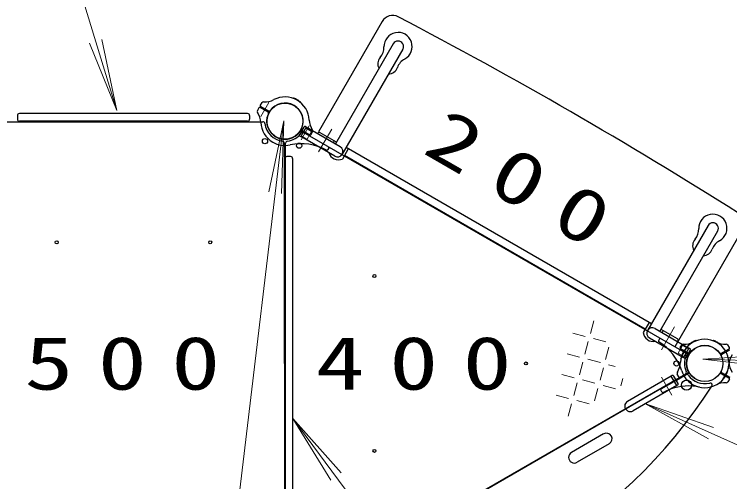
# Model space of a CAD drawing. Units: millimetres on the paper. Extents: x -385 to 0, y -594 to 267.
# Drawn here: x -247.03 to -217.51, y 126.31 to 145.61 of the extents above; entities that cross this region are included whole.
import ezdxf

# ---------------------------------------------------------------- set-up
doc = ezdxf.new("R2010")
doc.units = ezdxf.units.MM
doc.linetypes.add('USER1', pattern=[4.5, 2.5, -2])
doc.linetypes.add('USER2', pattern=[6, 3, -1, 1, -1])
doc.layers.add('LY_1', color=7, linetype='Continuous', lineweight=25)
doc.styles.add('ＭＳ ゴシック', font='')
doc.styles.get('ＭＳ ゴシック').set_extended_font_data('MS Gothic')

msp = doc.modelspace()

# ---------------------------------------------------------------- linework, layer by layer
at = {"layer": 'LY_1', "lineweight": 13}
for p, q in [((-244.18, 146.14), (-242.793, 141.632)), ((-242.793, 141.632), (-243.921, 144.411)), ((-242.793, 141.632), (-243.422, 144.565)), ((-239.259, 113.037), (-235.911, 141.214)), ((-235.911, 141.214), (-236.523, 138.278)), ((-235.911, 141.214), (-236.004, 138.216)), ((-223.119, 132.95), (-223.257, 132.438)), ((-223.986, 132.45), (-223.473, 132.313)), ((-223.348, 132.096), (-223.486, 131.584)), ((-223.132, 132.221), (-222.619, 132.084)), ((-222.494, 131.868), (-222.632, 131.355)), ((-224.214, 131.596), (-223.702, 131.459)), ((-223.361, 131.368), (-222.848, 131.23)), ((-218.617, 131.367), (-215.622, 131.55)), ((-218.617, 131.367), (-215.636, 131.027)), ((-208.431, 131.1), (-218.617, 131.367)), ((-223.577, 131.243), (-223.714, 130.73)), ((-222.507, 131.139), (-222.234, 131.066)), ((-222.723, 131.014), (-222.861, 130.502)), ((-224.443, 130.743), (-223.931, 130.605)), ((-223.589, 130.514), (-223.077, 130.377)), ((-221.925, 130.577), (-222.007, 130.273)), ((-223.806, 130.389), (-223.943, 129.877)), ((-222.736, 130.285), (-222.223, 130.148)), ((-224.672, 129.889), (-224.16, 129.752)), ((-222.952, 130.16), (-223.089, 129.648)), ((-223.818, 129.66), (-223.306, 129.523)), ((-224.035, 129.535), (-224.172, 129.023)), ((-221.01, 129.539), (-218.39, 128.078)), ((-221.01, 129.539), (-218.176, 128.555)), ((-208.32, 123.849), (-221.01, 129.539)), ((-235.542, 128.925), (-233.966, 126.372)), ((-235.542, 128.925), (-233.547, 126.685)), ((-219.255, 107.052), (-235.542, 128.925))]:
    msp.add_line(p, q, dxfattribs=at)
at = {"layer": 'LY_1'}
for p, q in [((-231.851, 145.307), (-234.476, 140.761)), ((-231.393, 144.388), (-233.779, 140.254)), ((-231, 144.161), (-233.5, 139.831)), ((-235.513, 142.132), (-235.511, 142.134)), ((-236.937, 141.747), (-236.993, 141.64)), ((-236.55, 141.564), (-236.89, 141.76)), ((-236.877, 141.85), (-236.808, 141.961)), ((-236.525, 141.607), (-236.865, 141.803)), ((-235.224, 141.965), (-235.223, 141.968)), ((-246.903, 141.428), (-246.903, 141.278)), ((-237.403, 141.511), (-246.82, 141.511)), ((-237.32, 141.428), (-237.32, 141.278)), ((-247.58, 141.17), (-242.111, 141.17)), ((-237.403, 141.195), (-246.82, 141.195)), ((-242.111, 141.17), (-236.772, 141.17)), ((-235.087, 140.952), (-235.264, 140.646)), ((-234.983, 140.949), (-235.21, 140.557)), ((-235.172, 140.826), (-234.832, 140.629)), ((-235.019, 140.97), (-234.983, 140.949)), ((-233.583, 140.141), (-234.983, 140.949)), ((-235.246, 140.577), (-235.21, 140.557)), ((-233.81, 139.748), (-235.21, 140.557)), ((-219.23, 131.564), (-235.197, 140.782)), ((-234.786, 140.643), (-234.729, 140.75)), ((-233.734, 140.332), (-234.404, 140.719)), ((-235.886, 131.195), (-235.886, 140.284)), ((-235.836, 122.105), (-235.836, 140.284)), ((-233.827, 140.386), (-233.872, 140.308)), ((-234.052, 140.081), (-234.1, 140.007)), ((-233.249, 140.052), (-233.491, 139.634)), ((-220.744, 132.832), (-233.342, 140.106)), ((-235.861, 139.653), (-235.861, 122.736)), ((-235.628, 139.736), (-235.778, 139.736)), ((-235.545, 139.653), (-235.545, 122.736)), ((-220.995, 132.611), (-233.408, 139.778)), ((-218.402, 136.888), (-220.902, 132.558)), ((-216.984, 136.724), (-219.78, 131.881)), ((-218.01, 136.661), (-220.396, 132.528)), ((-220.836, 132.886), (-221.078, 132.467)), ((-220.593, 132.641), (-219.193, 131.833)), ((-220.351, 132.606), (-219.682, 132.219)), ((-220.259, 132.552), (-220.304, 132.474)), ((-220.819, 132.248), (-219.419, 131.44)), ((-220.41, 132.205), (-220.45, 132.127)), ((-219.557, 131.85), (-219.492, 131.953)), ((-219.178, 131.965), (-219.18, 131.968)), ((-218.89, 132.132), (-218.891, 132.134)), ((-218.192, 132.132), (-218.191, 132.134)), ((-217.904, 131.965), (-217.902, 131.968)), ((-217.525, 131.85), (-217.595, 131.961)), ((-219.205, 131.607), (-219.545, 131.803)), ((-219.193, 131.833), (-219.419, 131.44)), ((-219.138, 131.744), (-219.315, 131.438)), ((-219.157, 131.812), (-219.193, 131.833)), ((-217.877, 131.607), (-217.537, 131.803)), ((-217.852, 131.564), (-217.512, 131.76)), ((-219.383, 131.419), (-219.419, 131.44)), ((-235.886, 131.195), (-235.886, 122.105)), ((-235.197, 121.607), (-219.23, 130.826)), ((-219.205, 130.782), (-219.712, 130.49)), ((-217.877, 130.782), (-217.537, 130.586)), ((-217.852, 130.826), (-217.512, 130.629)), ((-219.331, 130.738), (-235.071, 121.651)), ((-219.923, 130.673), (-221.728, 129.631)), ((-219.887, 130.693), (-219.923, 130.673)), ((-219.697, 130.28), (-219.923, 130.673)), ((-219.642, 130.369), (-219.819, 130.675)), ((-219.616, 130.643), (-219.673, 130.75)), ((-217.525, 130.54), (-217.589, 130.437)), ((-219.697, 130.28), (-221.501, 129.238)), ((-219.661, 130.301), (-219.697, 130.28)), ((-222.712, 128.286), (-224.04, 127.519)), ((-222.479, 127.882), (-223.807, 127.115))]:
    msp.add_line(p, q, dxfattribs=at)
at = {"layer": 'LY_1', "linetype": 'USER2', "lineweight": 13}
for p, q in [((-236.525, 141.961), (-236.857, 141.386)), ((-234.865, 141.003), (-235.197, 140.428)), ((-234.477, 139.926), (-233.934, 140.866)), ((-220.332, 131.76), (-219.789, 132.7)), ((-219.205, 131.961), (-219.537, 131.386)), ((-217.545, 131.003), (-217.877, 130.428)), ((-219.903, 129.887), (-220.329, 130.626))]:
    msp.add_line(p, q, dxfattribs=at)
at = {"layer": 'LY_1', "linetype": 'USER1', "lineweight": 13}
for p, q in [((-235.006, 140.909), (-234.761, 140.767)), ((-235.186, 140.597), (-234.941, 140.455)), ((-234.761, 140.767), (-234.941, 140.455)), ((-219.461, 131.934), (-219.641, 131.622)), ((-219.216, 131.792), (-219.461, 131.934)), ((-219.396, 131.48), (-219.641, 131.622)), ((-219.712, 130.49), (-220.339, 130.128)), ((-220.35, 130.081), (-220.303, 130.007))]:
    msp.add_line(p, q, dxfattribs=at)
at = {"layer": 'LY_1'}
for centre, radius in [((-235.861, 141.195), 0.743), ((-236.686, 140.37), 0.108), ((-235.278, 140.184), 0.108), ((-245.278, 136.195), 0.0625), ((-238.945, 136.195), 0.0625), ((-232.171, 134.803), 0.0625), ((-218.541, 131.195), 0.75), ((-218.541, 131.195), 0.743), ((-225.921, 131.195), 0.0625), ((-219.708, 131.195), 0.108), ((-219.291, 130.301), 0.208), ((-232.171, 127.586), 0.0625)]:
    msp.add_circle(centre, radius, dxfattribs=at)
for centre, radius, start, end in [((-231.418, 145.057), 0.5, 62.3624, 150), ((-322.387, -28.671), 196.604, 57.63762, 62.36238), ((-231.196, 144.275), 0.583, 298.4317, 181.5683), ((-231.196, 144.275), 0.227, 330, 150), ((-232.432, 144.241), 0.653, 319.9843, 1.5683), ((-231.613, 143.553), 0.417, 139.9843, 207.0436), ((-230.608, 143.187), 0.653, 118.4317, 160.0157), ((-231.613, 143.553), 0.417, 272.9564, 340.0157), ((-236.742, 141.908), 0.0833, 87.4588, 148), ((-236.701, 142.824), 0.833, 267.4588, 297.2728), ((-235.861, 141.195), 1, 60, 117.2728), ((-235.497, 142.126), 0.0167, 68.6269, 150), ((-235.861, 141.195), 1.017, 60, 68.6269), ((-235.861, 141.195), 1, 2.7272, 60), ((-235.861, 141.195), 1.017, 51.3731, 60), ((-235.237, 141.976), 0.0167, 330, 51.3731), ((-236.907, 141.731), 0.0333, 60, 152), ((-236.849, 141.832), 0.0333, 148, 240), ((-235.861, 141.195), 0.75, 60, 145.7293), ((-235.861, 141.195), 0.75, 334.2707, 60), ((-246.82, 141.428), 0.0833, 90, 180), ((-237.403, 141.428), 0.0833, 0, 90), ((-236.92, 141.6), 0.0833, 152, 212.5412), ((-237.693, 141.107), 0.833, 2.7272, 32.5412), ((-235.861, 141.195), 0.75, 154.2707, 240), ((-236.567, 141.535), 0.0333, 334.2707, 60), ((-236.509, 141.636), 0.0333, 240, 325.7293), ((-246.82, 141.278), 0.0833, 180, 270), ((-237.403, 141.278), 0.0833, 270, 0), ((-235.861, 141.195), 1, 182.7272, 240), ((-236.772, 141.086), 0.0833, 6.7872, 90), ((-235.861, 141.195), 0.833, 186.7872, 263.2128), ((-234.03, 141.282), 0.833, 182.7272, 212.5412), ((-235.156, 140.855), 0.0333, 154.2707, 240), ((-235.044, 140.927), 0.05, 60, 150), ((-234.803, 140.789), 0.0833, 332, 32.5412), ((-235.861, 141.195), 0.75, 240, 325.7293), ((-235.861, 141.195), 0.833, 276.7872, 323.2128), ((-235.221, 140.621), 0.05, 150, 240), ((-235.214, 140.754), 0.0333, 60, 145.7293), ((-235.127, 140.646), 0.0833, 60, 143.2128), ((-234.816, 140.658), 0.0333, 240, 332), ((-234.446, 140.647), 0.0833, 60, 150), ((-235.861, 141.195), 1, 240, 282.2172), ((-235.97, 140.284), 0.0833, 0, 83.2128), ((-235.753, 140.284), 0.0833, 96.7872, 180), ((-235.191, 138.1), 2.167, 61.0842, 102.2172), ((-234.127, 140.025), 0.0333, 241.0841, 327), ((-234.08, 140.099), 0.0333, 327, 60), ((-233.696, 139.945), 0.227, 240, 60), ((-235.778, 139.653), 0.0833, 90, 180), ((-235.628, 139.653), 0.0833, 0, 90), ((-233.655, 140.017), 0.417, 198.0733, 293.1301), ((-218.206, 136.775), 0.583, 298.4317, 181.5683), ((-218.206, 136.775), 0.227, 330, 150), ((-219.442, 136.741), 0.653, 319.9843, 1.5683), ((-218.623, 136.053), 0.417, 139.9843, 207.0436), ((-217.617, 135.687), 0.653, 118.4317, 160.0157), ((-218.623, 136.053), 0.417, 272.9564, 340.0157), ((-220.706, 132.445), 0.227, 60, 240), ((-220.664, 132.517), 0.417, 186.8699, 281.9267), ((-220.42, 132.112), 0.0333, 153, 238.9159), ((-221.556, 130.228), 2.167, 17.7828, 58.9158), ((-220.381, 132.189), 0.0333, 60, 153), ((-219.723, 132.147), 0.0833, 330, 60), ((-218.541, 131.195), 1, 120, 177.2728), ((-219.422, 131.908), 0.0833, 87.4588, 148), ((-219.381, 132.824), 0.833, 267.4588, 297.2728), ((-219.165, 131.976), 0.0167, 128.6269, 210), ((-218.541, 131.195), 1.017, 120, 128.6269), ((-218.541, 131.195), 1.017, 111.3731, 120), ((-218.541, 131.195), 1, 60, 120), ((-218.905, 132.126), 0.0167, 30, 111.3731), ((-218.176, 132.126), 0.0167, 68.6269, 150), ((-218.541, 131.195), 1.017, 60, 68.6269), ((-217.701, 132.824), 0.833, 242.7272, 272.5412), ((-218.541, 131.195), 1, 2.7272, 60), ((-218.541, 131.195), 1.017, 51.3731, 60), ((-217.917, 131.976), 0.0167, 330, 51.3731), ((-217.66, 131.908), 0.0833, 32, 92.5412), ((-219.528, 131.832), 0.0333, 148, 240), ((-219.182, 131.769), 0.05, 330, 60), ((-217.553, 131.832), 0.0333, 300, 32), ((-219.358, 131.463), 0.05, 240, 330), ((-218.541, 131.195), 0.833, 156.7872, 203.2128), ((-219.383, 131.556), 0.0833, 336.7872, 60), ((-219.247, 131.535), 0.0333, 334.2707, 60), ((-219.188, 131.636), 0.0333, 240, 325.7293), ((-217.894, 131.636), 0.0333, 214.2707, 300), ((-217.835, 131.535), 0.0333, 120, 205.7293), ((-216.71, 131.107), 0.833, 147.4588, 177.2728), ((-220.372, 131.282), 0.833, 327.4588, 357.2728), ((-218.541, 131.195), 1, 300, 357.2728), ((-216.71, 131.282), 0.833, 182.7272, 212.5412), ((-219.599, 130.789), 0.0833, 147.4588, 208), ((-218.541, 131.195), 1, 197.7828, 240), ((-219.383, 130.833), 0.0833, 300, 23.2128), ((-219.247, 130.855), 0.0333, 300, 25.7293), ((-219.188, 130.754), 0.0333, 34.2707, 120), ((-217.894, 130.754), 0.0333, 60, 145.7293), ((-217.835, 130.855), 0.0333, 154.2707, 240), ((-219.862, 130.65), 0.05, 30, 120), ((-219.587, 130.658), 0.0333, 208, 300), ((-219.29, 130.666), 0.0833, 35.2159, 120), ((-218.541, 131.195), 0.833, 215.2159, 284.1158), ((-217.553, 130.557), 0.0333, 328, 60), ((-236.201, 141.783), 21.333, 272.6915, 327.3085), ((-219.211, 128.1), 2.167, 77.7828, 109.6004), ((-219.686, 130.344), 0.05, 300, 30), ((-218.541, 131.195), 1, 240, 300), ((-218.317, 130.306), 0.0833, 327.3085, 104.1158), ((-217.701, 129.565), 0.833, 87.4588, 117.2728), ((-217.66, 130.481), 0.0833, 267.4588, 328), ((-221.614, 129.435), 0.227, 120, 300), ((-222.595, 128.084), 0.233, 300, 120), ((-223.923, 127.317), 0.233, 120, 300)]:
    msp.add_arc(centre, radius, start, end, dxfattribs=at)
at = {"layer": 'LY_1', "linetype": 'USER1', "lineweight": 13}
for centre, radius, start, end in [((-220.322, 130.099), 0.0333, 120, 213), ((-220.275, 130.025), 0.0333, 213, 298.9158), ((-219.211, 128.1), 2.167, 109.6004, 118.9159)]:
    msp.add_arc(centre, radius, start, end, dxfattribs=at)

# ---------------------------------------------------------------- texts
at = {"layer": 'LY_1', "insert": (-229.707, 140.855), "char_height": 2.199, "attachment_point": 4, "rotation": 330, "style": 'ＭＳ ゴシック'}
msp.add_mtext('\\T1.5;\\W1.35;200', dxfattribs=at)
at = {"layer": 'LY_1', "char_height": 2.199, "attachment_point": 4, "style": 'ＭＳ ゴシック'}
for s, insert in [('\\T1.5;\\W1.35;500', (-246.611, 131.195)), ('\\T1.5;\\W1.35;400', (-234.588, 131.195))]:
    msp.add_mtext(s, dxfattribs=dict(at, insert=insert))

doc.saveas('drawing.dxf')
